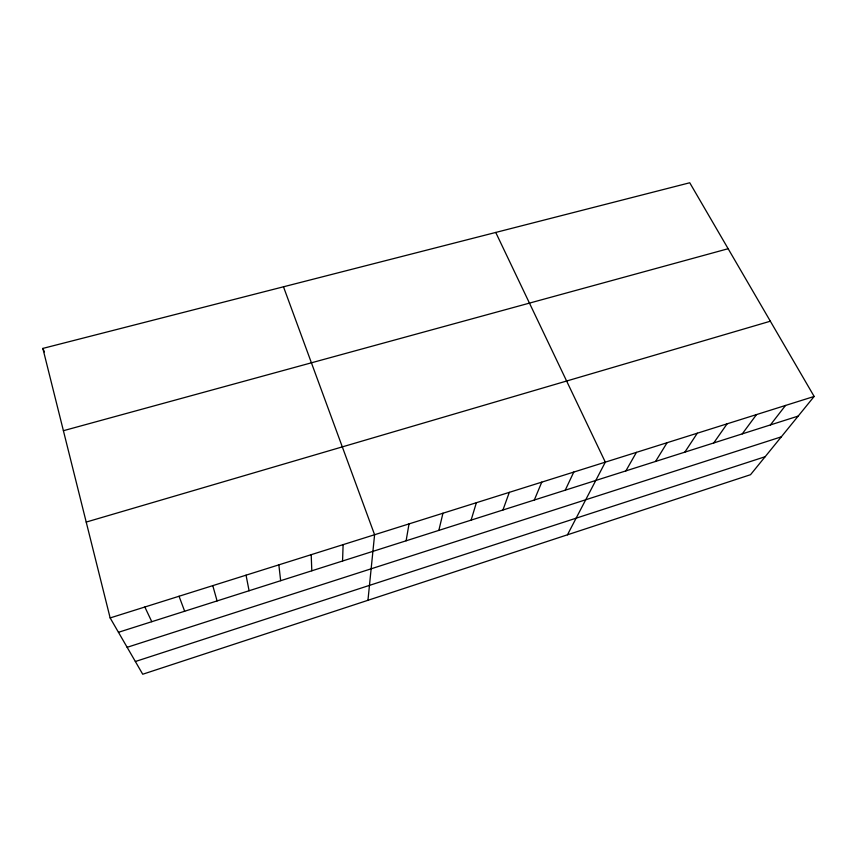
<?xml version="1.0" encoding="UTF-8"?>
<svg xmlns="http://www.w3.org/2000/svg" width="857" height="857" viewBox="0 0 857 857"><rect width="100%" height="100%" fill="white"/><g stroke="black" fill="none" stroke-linecap="round" stroke-linejoin="round"><path stroke-width="1.29" d="M342.564 561.014L343.111 544.634M367.953 600.296L374.595 534.725L283.485 286.795M406.111 540.799L409.025 523.895M438.848 530.387L442.951 513.225M471.114 520.124L476.374 502.705M502.93 510.011L509.315 492.347M534.307 500.027L541.774 482.137M565.245 490.183L573.772 472.068M567.463 534.8L605.321 462.148L495.742 232.44M625.867 470.911L636.419 452.357M655.551 461.462L667.078 442.715M684.839 452.142L697.309 433.203M713.742 442.951L727.122 423.819M742.258 433.878L756.527 414.574M770.4 424.933L785.537 405.447M814.15 396.448L750.528 474.703L142.723 674.234L110.146 617.929L42.85 348.413L689.746 182.766L814.15 396.448L110.146 617.929M135.363 661.508L765.14 456.717M127.147 647.303L781.305 436.845M118.459 632.295L798.167 416.095M86.214 522.074L770.347 321.214M63.397 430.707L728.139 248.723M144.844 607.013L151.785 621.7M42.85 348.413L44.393 351.895M179.049 596.247L184.662 611.245M212.782 585.642L217.089 600.928M246.045 575.176L249.087 590.752M278.846 564.849L280.657 580.703M311.198 554.672L311.809 570.794"/></g></svg>
